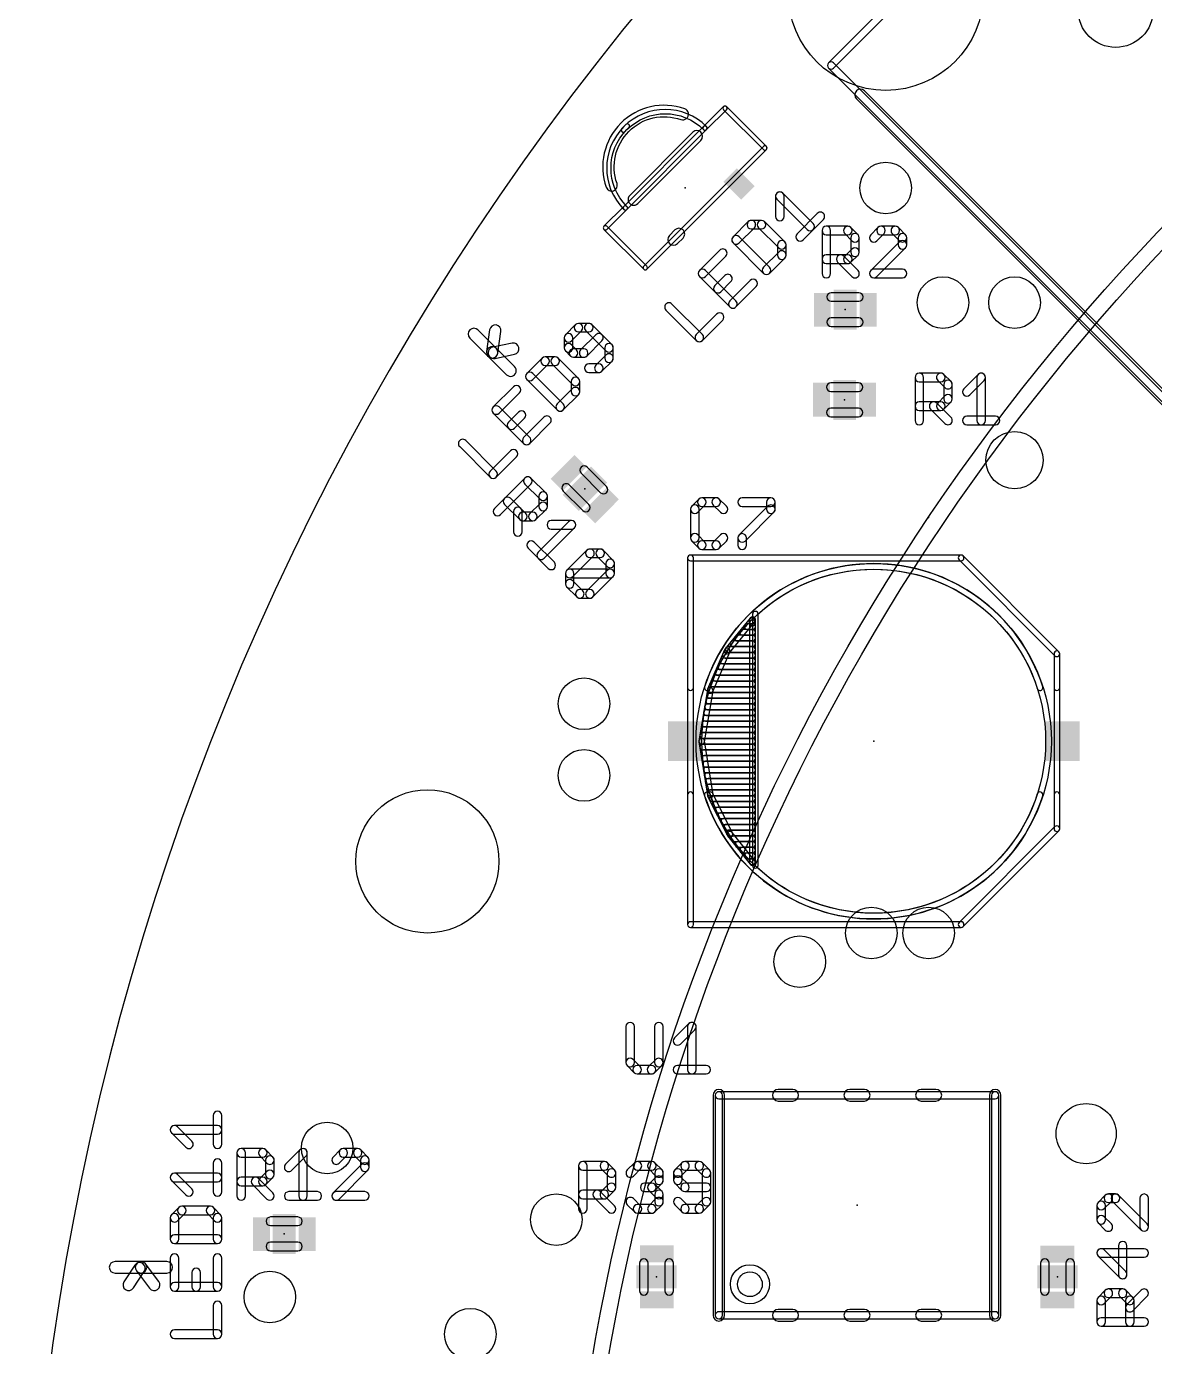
# Model space of a CAD drawing. Extents: x -10 to 136, y -30 to 100.
# Drawn here: x 17.27 to 37.28, y 56.17 to 79.57 of the extents above; entities that cross this region are included whole.
import ezdxf

# ---------------------------------------------------------------- set-up
doc = ezdxf.new("R2010")
doc.units = 0
for name, color, linetype in [('17', 82, 'CONTINUOUS'), ('18', 82, 'CONTINUOUS'), ('20', 7, 'CONTINUOUS'), ('21', 253, 'CONTINUOUS'), ('23', 7, 'CONTINUOUS'), ('24', 7, 'CONTINUOUS'), ('25', 253, 'CONTINUOUS'), ('49', 253, 'CONTINUOUS'), ('51', 253, 'CONTINUOUS')]:
    doc.layers.add(name, color=color, linetype=linetype)

# ---------------------------------------------------------------- blocks, each defined once
blk = doc.blocks.new('RECT')
blk.add_solid([(-0.5, -0.5), (0.5, -0.5), (-0.5, 0.5), (0.5, 0.5)])
blk = doc.blocks.new('ROUNDP')
blk.add_circle((0, 0), 0.5)
blk = doc.blocks.new('ROUNDV')
blk.add_circle((0, 0), 0.5)

msp = doc.modelspace()

# ---------------------------------------------------------------- linework, layer by layer
at = {"layer": '20'}
msp.add_circle((24.384, 64.77), 1.27, dxfattribs=at)
msp.add_arc((65.024, 49.5359), 47.752, 123.3305, 180.0071, dxfattribs=at)
at = {"layer": '21'}
for points in [[(31.9934, 78.286), (39.932, 70.3474, 1), (40.0757, 70.4911), (32.1371, 78.4297, 1)], [(28.8799, 77.9203, 1), (28.9473, 78.112, 0.6292), (27.5555, 76.7203, 1), (27.7472, 76.7876, -0.6292)], [(29.0928, 77.6955), (27.972, 76.5748, 1), (28.1157, 76.4311), (29.2364, 77.5519, 1)], [(28.7746, 75.9631), (28.6756, 75.8641, 1), (28.8192, 75.7205), (28.9182, 75.8194, 1)], [(25.1367, 74.0472), (25.4619, 73.7219, 1), (25.6056, 73.8656), (25.2804, 74.1909, 1)], [(25.6344, 73.7797), (25.6883, 74.1642, 1), (25.4871, 74.1924), (25.4332, 73.8079, 1)], [(25.5834, 73.6873), (25.9282, 73.7591, 1), (25.8867, 73.958), (25.5419, 73.8862, 1)], [(25.9309, 73.5404), (25.6056, 73.8656, 1), (25.4619, 73.7219), (25.7872, 73.3967, 1)], [(29.1008, 67.85), (29.1008, 70.15, 1), (28.9992, 70.15), (28.9992, 67.85, 1)], [(29.05, 70.0992), (33.85, 70.0992, 1), (33.85, 70.2008), (29.05, 70.2008, 1)], [(35.2016, 67.8344, 1), (35.2984, 67.8656, 0.7285), (29.3016, 67.8656, 1), (29.3984, 67.8344, -0.7285)], [(33.8141, 70.1141), (35.5141, 68.4141, 1), (35.5859, 68.4859), (33.8859, 70.1859, 1)], [(35.4992, 68.45), (35.4992, 67.85, 1), (35.6008, 67.85), (35.6008, 68.45, 1)], [(29.1008, 63.65), (29.1008, 65.95, 1), (28.9992, 65.95), (28.9992, 63.65, 1)], [(29.3984, 65.9656, 1), (29.3016, 65.9344, 0.7285), (35.2984, 65.9344, 1), (35.2016, 65.9656, -0.7285)], [(35.4992, 65.95), (35.4992, 65.35, 1), (35.6008, 65.35), (35.6008, 65.95, 1)], [(35.5141, 65.3859), (33.8141, 63.6859, 1), (33.8859, 63.6141), (35.5859, 65.3141, 1)], [(33.85, 63.7008), (29.05, 63.7008, 1), (29.05, 63.5992), (33.85, 63.5992, 1)], [(29.4524, 60.624), (29.4524, 56.724, 1), (29.6556, 56.724), (29.6556, 60.624, 1)], [(30.604, 60.5224), (30.864, 60.5224, 1), (30.864, 60.7256), (30.604, 60.7256, 1)], [(31.874, 60.5224), (32.134, 60.5224, 1), (32.134, 60.7256), (31.874, 60.7256, 1)], [(33.144, 60.5224), (33.404, 60.5224, 1), (33.404, 60.7256), (33.144, 60.7256, 1)], [(34.5556, 56.724), (34.5556, 60.624, 1), (34.3524, 60.624), (34.3524, 56.724, 1)], [(18.844, 57.4724), (19.304, 57.4724, 1), (19.304, 57.6756), (18.844, 57.6756, 1)], [(19.1936, 57.6143), (19.0006, 57.3197, 1), (19.1706, 57.2083), (19.3636, 57.5029, 1)], [(19.764, 57.6756), (19.304, 57.6756, 1), (19.304, 57.4724), (19.764, 57.4724, 1)], [(19.2229, 57.5128), (19.4567, 57.2028, 1), (19.6189, 57.3252), (19.3851, 57.6352, 1)], [(30.604, 56.6224), (30.864, 56.6224, 1), (30.864, 56.8256), (30.604, 56.8256, 1)], [(31.874, 56.6224), (32.134, 56.6224, 1), (32.134, 56.8256), (31.874, 56.8256, 1)], [(33.144, 56.6224), (33.404, 56.6224, 1), (33.404, 56.8256), (33.144, 56.8256, 1)]]:
    msp.add_lwpolyline(points, format="xyb", close=True, dxfattribs=at)
at = {"layer": '23'}
for p in [(28.956, 76.708), (31.7921, 74.5508), (25.654, 73.914), (31.7841, 72.9506), (27.178, 71.374), (32.3, 66.9), (32.004, 58.674), (21.844, 58.166), (19.304, 57.404), (28.448, 57.404), (35.56, 57.404)]:
    msp.add_point(p, dxfattribs=at)
at = {"layer": '24'}
msp.add_point((33.274, 70.866), dxfattribs=at)
at = {"layer": '25'}
for points in [[(30.7105, 76.2028), (30.7105, 76.5623, 1), (30.5581, 76.5623), (30.5581, 76.2028, 1)], [(30.5804, 76.5084), (31.1197, 75.9691, 1), (31.2274, 76.0769), (30.6882, 76.6162, 1)], [(30.0749, 76.1107), (29.8053, 75.8411, 1), (29.9131, 75.7333), (30.1827, 76.0029, 1)], [(30.3086, 76.133), (30.1288, 76.133, 1), (30.1288, 75.9806), (30.3086, 75.9806, 1)], [(30.722, 75.7512), (30.3625, 76.1107, 1), (30.2547, 76.0029), (30.6142, 75.6434, 1)], [(31.0477, 75.7894), (31.4072, 76.1489, 1), (31.2994, 76.2567), (30.9399, 75.8971, 1)], [(29.8053, 75.7333), (30.3446, 75.194, 1), (30.4523, 75.3018), (29.9131, 75.8411, 1)], [(31.5357, 75.1897), (31.5357, 75.9523, 1), (31.3833, 75.9523), (31.3833, 75.1897, 1)], [(31.4595, 75.8761), (31.8408, 75.8761, 1), (31.8408, 76.0285), (31.4595, 76.0285, 1)], [(31.7869, 75.8984), (31.914, 75.7713, 1), (32.0218, 75.8791), (31.8947, 76.0062, 1)], [(31.8917, 75.8252), (31.8917, 75.571, 1), (32.0441, 75.571), (32.0441, 75.8252, 1)], [(32.3746, 76.0062), (32.2475, 75.8791, 1), (32.3553, 75.7713), (32.4824, 75.8984, 1)], [(32.6827, 76.0285), (32.4285, 76.0285, 1), (32.4285, 75.8761), (32.6827, 75.8761, 1)], [(32.8637, 75.8791), (32.7366, 76.0062, 1), (32.6289, 75.8984), (32.756, 75.7713, 1)], [(32.8861, 75.6981), (32.8861, 75.8252, 1), (32.7337, 75.8252), (32.7337, 75.6981, 1)], [(29.5694, 75.6052), (29.2099, 75.2457, 1), (29.3177, 75.1379), (29.6772, 75.4975, 1)], [(30.4523, 75.194), (30.722, 75.4637, 1), (30.6142, 75.5714), (30.3446, 75.3018, 1)], [(30.7443, 75.5175), (30.7443, 75.6973, 1), (30.5919, 75.6973), (30.5919, 75.5175, 1)], [(31.914, 75.6249), (31.7869, 75.4978, 1), (31.8947, 75.39), (32.0218, 75.5171, 1)], [(32.3553, 75.1358), (32.8637, 75.6442, 1), (32.756, 75.752), (32.2475, 75.2435, 1)], [(31.8408, 75.5201), (31.4595, 75.5201, 1), (31.4595, 75.3677), (31.8408, 75.3677, 1)], [(31.6598, 75.39), (31.914, 75.1358, 1), (32.0218, 75.2435), (31.7676, 75.4978, 1)], [(29.2099, 75.1379), (29.7492, 74.5987, 1), (29.857, 74.7064), (29.3177, 75.2457, 1)], [(29.5873, 74.8683), (29.7671, 75.0481, 1), (29.6593, 75.1558), (29.4796, 74.9761, 1)], [(32.8099, 75.2659), (32.3014, 75.2659, 1), (32.3014, 75.1135), (32.8099, 75.1135, 1)], [(29.857, 74.5987), (30.2165, 74.9582, 1), (30.1087, 75.0659), (29.7492, 74.7064, 1)], [(28.6146, 74.5426), (29.1538, 74.0033, 1), (29.2616, 74.1111), (28.7223, 74.6503, 1)], [(29.2616, 74.0033), (29.6211, 74.3628, 1), (29.5134, 74.4706), (29.1538, 74.1111, 1)], [(27.0122, 74.2853), (26.8325, 74.1056, 1), (26.9402, 73.9978), (27.12, 74.1775, 1)], [(27.2459, 74.3076), (27.0661, 74.3076, 1), (27.0661, 74.1552), (27.2459, 74.1552, 1)], [(27.6593, 73.9258), (27.2997, 74.2853, 1), (27.192, 74.1775), (27.5515, 73.818, 1)], [(26.8101, 74.0517), (26.8101, 73.8719, 1), (26.9625, 73.8719), (26.9625, 74.0517, 1)], [(27.2099, 73.7282), (27.4795, 73.9978, 1), (27.3717, 74.1056), (27.1021, 73.8359, 1)], [(26.8325, 73.818), (26.9223, 73.7282, 1), (27.0301, 73.8359), (26.9402, 73.9258, 1)], [(26.9762, 73.7058), (27.156, 73.7058, 1), (27.156, 73.8582), (26.9762, 73.8582, 1)], [(27.4795, 73.4585), (27.6593, 73.6383, 1), (27.5515, 73.746), (27.3717, 73.5663, 1)], [(27.6816, 73.6922), (27.6816, 73.8719, 1), (27.5292, 73.8719), (27.5292, 73.6922, 1)], [(26.4169, 73.69), (26.1472, 73.4203, 1), (26.255, 73.3126), (26.5246, 73.5822, 1)], [(26.6505, 73.7123), (26.4707, 73.7123, 1), (26.4707, 73.5599), (26.6505, 73.5599, 1)], [(27.0639, 73.3304), (26.7044, 73.69, 1), (26.5966, 73.5822), (26.9561, 73.2227, 1)], [(27.2459, 73.4362), (27.4256, 73.4362, 1), (27.4256, 73.5886), (27.2459, 73.5886, 1)], [(26.1472, 73.3126), (26.6865, 72.7733, 1), (26.7943, 72.881), (26.255, 73.4203, 1)], [(27.0862, 73.0968), (27.0862, 73.2766, 1), (26.9338, 73.2766), (26.9338, 73.0968, 1)], [(33.1847, 72.586), (33.1847, 73.3487, 1), (33.0323, 73.3487), (33.0323, 72.586, 1)], [(33.1085, 73.2725), (33.4899, 73.2725, 1), (33.4899, 73.4249), (33.1085, 73.4249, 1)], [(33.436, 73.2948), (33.5631, 73.1677, 1), (33.6708, 73.2755), (33.5437, 73.4026, 1)], [(33.5408, 73.2216), (33.5408, 72.9674, 1), (33.6932, 72.9674), (33.6932, 73.2216, 1)], [(34.0044, 73.0406), (34.2586, 73.2948, 1), (34.1508, 73.4026), (33.8966, 73.1484, 1)], [(34.1285, 73.3487), (34.1285, 72.586, 1), (34.2809, 72.586), (34.2809, 73.3487, 1)], [(25.9114, 73.1845), (25.5519, 72.825, 1), (25.6596, 72.7172), (26.0191, 73.0767, 1)], [(26.7943, 72.7733), (27.0639, 73.0429, 1), (26.9561, 73.1507), (26.6865, 72.881, 1)], [(33.5631, 73.0213), (33.436, 72.8941, 1), (33.5437, 72.7864), (33.6708, 72.9135, 1)], [(25.5519, 72.7172), (26.0911, 72.1779, 1), (26.1989, 72.2857), (25.6596, 72.825, 1)], [(33.4899, 72.9165), (33.1085, 72.9165, 1), (33.1085, 72.7641), (33.4899, 72.7641, 1)], [(33.3089, 72.7864), (33.5631, 72.5322, 1), (33.6708, 72.6399), (33.4166, 72.8941, 1)], [(25.9293, 72.4476), (26.109, 72.6273, 1), (26.0013, 72.7351), (25.8215, 72.5553, 1)], [(26.1989, 72.1779), (26.5584, 72.5374, 1), (26.4507, 72.6452), (26.0911, 72.2857, 1)], [(33.9505, 72.5098), (34.4589, 72.5098, 1), (34.4589, 72.6622), (33.9505, 72.6622, 1)], [(24.9565, 72.1218), (25.4958, 71.5826, 1), (25.6035, 71.6903), (25.0643, 72.2296, 1)], [(25.6035, 71.5826), (25.9631, 71.9421, 1), (25.8553, 72.0498), (25.4958, 71.6903, 1)], [(25.6809, 70.9186), (26.2202, 71.4579, 1), (26.1124, 71.5657), (25.5732, 71.0264, 1)], [(26.1124, 71.4579), (26.3821, 71.1883, 1), (26.4898, 71.296), (26.2202, 71.5657, 1)], [(26.1303, 70.9365), (25.8607, 71.2062, 1), (25.7529, 71.0984), (26.0226, 70.8288, 1)], [(26.3598, 71.2422), (26.3598, 71.0624, 1), (26.5122, 71.0624), (26.5122, 71.2422, 1)], [(29.1994, 71.1927), (29.0723, 71.0656, 1), (29.1801, 70.9579), (29.3072, 71.085, 1)], [(29.5075, 71.2151), (29.2533, 71.2151, 1), (29.2533, 71.0627), (29.5075, 71.0627, 1)], [(29.6885, 71.0656), (29.5614, 71.1927, 1), (29.4536, 71.085), (29.5807, 70.9579, 1)], [(29.9682, 71.0627), (30.4766, 71.0627, 1), (30.4766, 71.2151), (29.9682, 71.2151, 1)], [(30.4004, 71.1389), (30.4004, 71.0117, 1), (30.5528, 71.0117), (30.5528, 71.1389, 1)], [(25.9104, 70.9725), (25.9104, 70.613, 1), (26.0628, 70.613), (26.0628, 70.9725, 1)], [(26.2562, 70.9588), (26.0765, 70.9588, 1), (26.0765, 70.8064), (26.2562, 70.8064, 1)], [(26.3821, 71.1163), (26.2023, 70.9365, 1), (26.3101, 70.8288), (26.4898, 71.0085, 1)], [(29.05, 71.0117), (29.05, 70.5033, 1), (29.2024, 70.5033), (29.2024, 71.0117, 1)], [(30.4227, 71.0656), (29.9143, 70.5572, 1), (30.022, 70.4494), (30.5305, 70.9579, 1)], [(26.8876, 70.7906), (26.3483, 70.2513, 1), (26.4561, 70.1435), (26.9953, 70.6828, 1)], [(26.5819, 70.6605), (26.9414, 70.6605, 1), (26.9414, 70.8129), (26.5819, 70.8129, 1)], [(26.1685, 70.3233), (26.528, 69.9638, 1), (26.6358, 70.0715), (26.2763, 70.431, 1)], [(29.0723, 70.4494), (29.1994, 70.3223, 1), (29.3072, 70.4301), (29.1801, 70.5572, 1)], [(29.2533, 70.3), (29.5075, 70.3, 1), (29.5075, 70.4524), (29.2533, 70.4524, 1)], [(29.5614, 70.3223), (29.6885, 70.4494, 1), (29.5808, 70.5572), (29.4536, 70.4301, 1)], [(29.892, 70.5033), (29.892, 70.3762, 1), (30.0444, 70.3762), (30.0444, 70.5033, 1)], [(26.9615, 69.8178), (27.3211, 70.1773, 1), (27.2133, 70.2851), (26.8538, 69.9256, 1)], [(27.2672, 70.155), (27.4469, 70.155, 1), (27.4469, 70.3074), (27.2672, 70.3074, 1)], [(27.393, 70.1773), (27.5728, 69.9976, 1), (27.6806, 70.1053), (27.5008, 70.2851, 1)], [(27.5505, 70.0514), (27.5505, 69.8717, 1), (27.7029, 69.8717), (27.7029, 70.0514, 1)], [(26.9839, 69.6919), (26.9839, 69.8717, 1), (26.8315, 69.8717), (26.8315, 69.6919, 1)], [(26.9077, 69.7955), (27.6267, 69.7955, 1), (27.6267, 69.9479), (26.9077, 69.9479, 1)], [(27.1413, 69.566), (26.9615, 69.7458, 1), (26.8538, 69.638), (27.0335, 69.4583, 1)], [(27.5728, 69.9256), (27.2133, 69.566, 1), (27.3211, 69.4583), (27.6806, 69.8178, 1)], [(27.2672, 69.5884), (27.0874, 69.5884, 1), (27.0874, 69.436), (27.2672, 69.436, 1)], [(27.9021, 61.8405), (27.9021, 61.2049, 1), (28.0545, 61.2049), (28.0545, 61.8405, 1)], [(28.5629, 61.2049), (28.5629, 61.8405, 1), (28.4105, 61.8405), (28.4105, 61.2049, 1)], [(28.8741, 61.5324), (29.1283, 61.7866, 1), (29.0206, 61.8943), (28.7663, 61.6401, 1)], [(28.9982, 61.8405), (28.9982, 61.0778, 1), (29.1506, 61.0778), (29.1506, 61.8405, 1)], [(27.9244, 61.151), (28.0515, 61.0239, 1), (28.1593, 61.1317), (28.0321, 61.2588, 1)], [(28.1054, 61.0016), (28.3596, 61.0016, 1), (28.3596, 61.154), (28.1054, 61.154, 1)], [(28.4135, 61.0239), (28.5406, 61.151, 1), (28.4328, 61.2588), (28.3057, 61.1317, 1)], [(28.8202, 61.0016), (29.3287, 61.0016, 1), (29.3287, 61.154), (28.8202, 61.154, 1)], [(20.7391, 59.7559), (20.7391, 60.2643, 1), (20.5867, 60.2643), (20.5867, 59.7559, 1)], [(19.9002, 59.9339), (20.6629, 59.9339, 1), (20.6629, 60.0863), (19.9002, 60.0863, 1)], [(20.2083, 59.8097), (19.9541, 60.064, 1), (19.8464, 59.9562), (20.1006, 59.702, 1)], [(21.1582, 58.8391), (21.1582, 59.6018, 1), (21.0058, 59.6018), (21.0058, 58.8391, 1)], [(21.082, 59.5256), (21.4633, 59.5256, 1), (21.4633, 59.678), (21.082, 59.678, 1)], [(21.4094, 59.5479), (21.5366, 59.4208, 1), (21.6443, 59.5285), (21.5172, 59.6556, 1)], [(21.9778, 59.2937), (22.2321, 59.5479, 1), (22.1243, 59.6556), (21.8701, 59.4014, 1)], [(22.102, 59.6018), (22.102, 58.8391, 1), (22.2544, 58.8391), (22.2544, 59.6018, 1)], [(22.8392, 59.6556), (22.712, 59.5285, 1), (22.8198, 59.4208), (22.9469, 59.5479, 1)], [(23.1473, 59.678), (22.893, 59.678, 1), (22.893, 59.5256), (23.1473, 59.5256, 1)], [(23.3282, 59.5285), (23.2011, 59.6556, 1), (23.0934, 59.5479), (23.2205, 59.4208, 1)], [(20.7391, 58.9139), (20.7391, 59.4223, 1), (20.5867, 59.4223), (20.5867, 58.9139, 1)], [(21.5142, 59.4746), (21.5142, 59.2204, 1), (21.6666, 59.2204), (21.6666, 59.4746, 1)], [(23.3506, 59.3475), (23.3506, 59.4746, 1), (23.1982, 59.4746), (23.1982, 59.3475, 1)], [(27.2175, 58.6105), (27.2175, 59.3732, 1), (27.0651, 59.3732), (27.0651, 58.6105, 1)], [(27.1413, 59.297), (27.5226, 59.297, 1), (27.5226, 59.4494), (27.1413, 59.4494, 1)], [(27.4687, 59.3193), (27.5959, 59.1922, 1), (27.7036, 59.2999), (27.5765, 59.427, 1)], [(28.0371, 59.1922), (28.1643, 59.3193, 1), (28.0565, 59.427), (27.9294, 59.2999, 1)], [(28.1104, 59.297), (28.3646, 59.297, 1), (28.3646, 59.4494), (28.1104, 59.4494, 1)], [(28.3107, 59.3193), (28.4378, 59.1922, 1), (28.5456, 59.2999), (28.4185, 59.427, 1)], [(28.8985, 59.427), (28.7713, 59.2999, 1), (28.8791, 59.1922), (29.0062, 59.3193, 1)], [(29.2066, 59.4494), (28.9523, 59.4494, 1), (28.9523, 59.297), (29.2066, 59.297, 1)], [(29.3875, 59.2999), (29.2604, 59.427, 1), (29.1527, 59.3193), (29.2798, 59.1922, 1)], [(19.9002, 59.0919), (20.6629, 59.0919, 1), (20.6629, 59.2443), (19.9002, 59.2443, 1)], [(20.2083, 58.9678), (19.9541, 59.222, 1), (19.8464, 59.1142), (20.1006, 58.86, 1)], [(21.5366, 59.2743), (21.4094, 59.1472, 1), (21.5172, 59.0394), (21.6443, 59.1665, 1)], [(22.8198, 58.7852), (23.3282, 59.2937, 1), (23.2205, 59.4014), (22.712, 58.893, 1)], [(27.5735, 59.246), (27.5735, 58.9918, 1), (27.7259, 58.9918), (27.7259, 59.246, 1)], [(28.4155, 59.246), (28.4155, 59.1189, 1), (28.5679, 59.1189), (28.5679, 59.246, 1)], [(28.749, 59.246), (28.749, 59.1189, 1), (28.9014, 59.1189), (28.9014, 59.246, 1)], [(29.4099, 58.7376), (29.4099, 59.246, 1), (29.2575, 59.246), (29.2575, 58.7376, 1)], [(21.4633, 59.1695), (21.082, 59.1695, 1), (21.082, 59.0171), (21.4633, 59.0171, 1)], [(21.2823, 59.0394), (21.5366, 58.7852, 1), (21.6443, 58.893), (21.3901, 59.1472, 1)], [(27.5959, 59.0457), (27.4687, 58.9186, 1), (27.5765, 58.8108), (27.7036, 58.9379, 1)], [(28.3646, 59.068), (28.2375, 59.068, 1), (28.2375, 58.9156), (28.3646, 58.9156, 1)], [(28.4378, 59.1728), (28.3107, 59.0457, 1), (28.4185, 58.9379), (28.5456, 59.0651, 1)], [(28.3107, 58.9379), (28.4378, 58.8108, 1), (28.5456, 58.9186), (28.4185, 59.0457, 1)], [(28.7713, 59.0651), (28.8985, 58.9379, 1), (29.0062, 59.0457), (28.8791, 59.1728, 1)], [(28.9523, 58.9156), (29.3337, 58.9156, 1), (29.3337, 59.068), (28.9523, 59.068, 1)], [(21.924, 58.7629), (22.4324, 58.7629, 1), (22.4324, 58.9153), (21.924, 58.9153, 1)], [(23.2744, 58.9153), (22.7659, 58.9153, 1), (22.7659, 58.7629), (23.2744, 58.7629, 1)], [(27.5226, 58.9409), (27.1413, 58.9409, 1), (27.1413, 58.7885), (27.5226, 58.7885, 1)], [(27.3416, 58.8108), (27.5959, 58.5566, 1), (27.7036, 58.6644), (27.4494, 58.9186, 1)], [(28.1643, 58.6644), (28.0371, 58.7915, 1), (27.9294, 58.6837), (28.0565, 58.5566, 1)], [(28.4378, 58.7915), (28.3107, 58.6644, 1), (28.4185, 58.5566), (28.5456, 58.6837, 1)], [(28.4155, 58.8647), (28.4155, 58.7376, 1), (28.5679, 58.7376), (28.5679, 58.8647, 1)], [(28.7713, 58.6837), (28.8985, 58.5566, 1), (29.0062, 58.6644), (28.8791, 58.7915, 1)], [(29.2604, 58.5566), (29.3875, 58.6837, 1), (29.2798, 58.7915), (29.1527, 58.6644, 1)], [(36.4073, 58.8515), (36.2802, 58.7244, 1), (36.3879, 58.6167), (36.515, 58.7438, 1)], [(36.2579, 58.6706), (36.2579, 58.4163, 1), (36.4103, 58.4163), (36.4103, 58.6706, 1)], [(36.5883, 58.8739), (36.4612, 58.8739, 1), (36.4612, 58.7215), (36.5883, 58.7215, 1)], [(37.1506, 58.3431), (36.6421, 58.8515, 1), (36.5344, 58.7438), (37.0428, 58.2353, 1)], [(37.0205, 58.7977), (37.0205, 58.2892, 1), (37.1729, 58.2892), (37.1729, 58.7977, 1)], [(19.824, 58.4533), (19.824, 58.0719, 1), (19.9764, 58.0719), (19.9764, 58.4533, 1)], [(19.9735, 58.6342), (19.8464, 58.5071, 1), (19.9541, 58.3994), (20.0812, 58.5265, 1)], [(20.5358, 58.6566), (20.0274, 58.6566, 1), (20.0274, 58.5042), (20.5358, 58.5042, 1)], [(20.7168, 58.5071), (20.5897, 58.6342, 1), (20.4819, 58.5265), (20.609, 58.3994, 1)], [(20.7391, 58.0719), (20.7391, 58.4533, 1), (20.5867, 58.4533), (20.5867, 58.0719, 1)], [(28.3646, 58.6867), (28.1104, 58.6867, 1), (28.1104, 58.5343), (28.3646, 58.5343, 1)], [(28.9523, 58.5343), (29.2066, 58.5343, 1), (29.2066, 58.6867), (28.9523, 58.6867, 1)], [(36.2802, 58.3625), (36.4073, 58.2353, 1), (36.515, 58.3431), (36.3879, 58.4702, 1)], [(19.9002, 57.9957), (20.6629, 57.9957, 1), (20.6629, 58.1481), (19.9002, 58.1481, 1)], [(19.824, 57.7384), (19.824, 57.23, 1), (19.9764, 57.23), (19.9764, 57.7384, 1)], [(20.7391, 57.23), (20.7391, 57.7384, 1), (20.5867, 57.7384), (20.5867, 57.23, 1)], [(37.0967, 57.9048), (36.3341, 57.9048, 1), (36.3341, 57.7524), (37.0967, 57.7524, 1)], [(36.2802, 57.7747), (36.6615, 57.3934, 1), (36.7693, 57.5011), (36.3879, 57.8825, 1)], [(36.7916, 57.4473), (36.7916, 57.9557, 1), (36.6392, 57.9557), (36.6392, 57.4473, 1)], [(20.3578, 57.23), (20.3578, 57.4842, 1), (20.2054, 57.4842), (20.2054, 57.23, 1)], [(19.9002, 57.1538), (20.6629, 57.1538, 1), (20.6629, 57.3062), (19.9002, 57.3062, 1)], [(36.3879, 56.9327), (36.515, 57.0599, 1), (36.4073, 57.1676), (36.2802, 57.0405, 1)], [(36.4612, 57.0375), (36.7154, 57.0375, 1), (36.7154, 57.1899), (36.4612, 57.1899, 1)], [(36.6615, 57.0599), (36.7886, 56.9327, 1), (36.8964, 57.0405), (36.7693, 57.1676, 1)], [(36.8964, 56.8056), (37.1506, 57.0599, 1), (37.0428, 57.1676), (36.7886, 56.9134, 1)], [(20.7391, 56.388), (20.7391, 56.8964, 1), (20.5867, 56.8964), (20.5867, 56.388, 1)], [(36.4103, 56.6053), (36.4103, 56.9866, 1), (36.2579, 56.9866), (36.2579, 56.6053, 1)], [(36.7663, 56.9866), (36.7663, 56.6053, 1), (36.9187, 56.6053), (36.9187, 56.9866, 1)], [(37.0967, 56.6815), (36.3341, 56.6815, 1), (36.3341, 56.5291), (37.0967, 56.5291, 1)], [(19.9002, 56.3118), (20.6629, 56.3118, 1), (20.6629, 56.4642), (19.9002, 56.4642, 1)]]:
    msp.add_lwpolyline(points, format="xyb", close=True, dxfattribs=at)
at = {"layer": '49'}
for radius in [38.2532, 37.9738]:
    msp.add_circle((65.024, 49.53), radius, dxfattribs=at)
at = {"layer": '51'}
for points in [[(31.5893, 78.8338), (35.7202, 82.9647, 1), (35.6304, 83.0545), (31.4995, 78.9236, 1)], [(40.5696, 69.9433), (31.5893, 78.9236, 1), (31.4995, 78.8338), (40.4798, 69.8535, 1)], [(29.2826, 77.7417, 1), (29.3365, 77.7956, 1), (27.8684, 76.3275, 1), (27.9223, 76.3814, -1)], [(29.3365, 77.7417), (29.69, 78.0953, 1), (29.6362, 78.1492), (29.2826, 77.7956, 1)], [(29.6362, 78.0953), (30.3433, 77.3882, 1), (30.3972, 77.442), (29.69, 78.1492, 1)], [(27.9038, 77.831), (27.833, 77.7602, 1), (27.8869, 77.7064), (27.9576, 77.7771, 1)], [(27.9223, 76.3275), (29.3365, 77.7417, 1), (29.2826, 77.7956), (27.8684, 76.3814, 1)], [(30.3433, 77.442), (28.2219, 75.3207, 1), (28.2758, 75.2668), (30.3972, 77.3882, 1)], [(27.5687, 75.9739), (27.9223, 76.3275, 1), (27.8684, 76.3814), (27.5148, 76.0278, 1)], [(28.2758, 75.3207), (27.5687, 76.0278, 1), (27.5148, 75.9739), (28.2219, 75.2668, 1)], [(31.5471, 74.6986), (32.0371, 74.6986, 1), (32.0371, 74.851), (31.5471, 74.851, 1)], [(32.0371, 74.403), (31.5471, 74.403, 1), (31.5471, 74.2506), (32.0371, 74.2506, 1)], [(31.5391, 73.0984), (32.0291, 73.0984, 1), (32.0291, 73.2508), (31.5391, 73.2508, 1)], [(32.0291, 72.8028), (31.5391, 72.8028, 1), (31.5391, 72.6504), (32.0291, 72.6504, 1)], [(27.1093, 71.6517), (27.4557, 71.3053, 1), (27.5635, 71.413), (27.217, 71.7595, 1)], [(27.2467, 71.0962), (26.9002, 71.4427, 1), (26.7925, 71.335), (27.139, 70.9885, 1)], [(29.05, 70.0992), (33.85, 70.0992, 1), (33.85, 70.2008), (29.05, 70.2008, 1)], [(29.1008, 63.65), (29.1008, 70.15, 1), (28.9992, 70.15), (28.9992, 63.65, 1)], [(33.8141, 70.1141), (35.5141, 68.4141, 1), (35.5859, 68.4859), (33.8859, 70.1859, 1)], [(30.1107, 69.0822), (29.6607, 68.5322, 1), (29.7393, 68.4678), (30.1893, 69.0178, 1)], [(30.1366, 68.9828), (30.15, 68.9828, 1), (30.15, 69.0844), (30.1366, 69.0844, 1)], [(30.2008, 69), (30.2008, 69.05, 1), (30.0992, 69.05), (30.0992, 69, 1)], [(30.2008, 64.75), (30.2008, 69, 1), (30.0992, 69), (30.0992, 64.75, 1)], [(30.1492, 69.15), (30.1492, 64.7, 1), (30.2508, 64.7), (30.2508, 69.15, 1)], [(29.9703, 68.7796), (30.15, 68.7796, 1), (30.15, 68.8812), (29.9703, 68.8812, 1)], [(30.0535, 68.8812), (30.15, 68.8812, 1), (30.15, 68.9828), (30.0535, 68.9828, 1)], [(29.7209, 68.4748), (30.15, 68.4748, 1), (30.15, 68.5764), (29.7209, 68.5764, 1)], [(29.8041, 68.5764), (30.15, 68.5764, 1), (30.15, 68.678), (29.8041, 68.678, 1)], [(29.8872, 68.678), (30.15, 68.678, 1), (30.15, 68.7796), (29.8872, 68.7796, 1)], [(29.6533, 68.52), (29.3533, 67.82, 1), (29.4467, 67.78), (29.7467, 68.48, 1)], [(29.6239, 68.2716), (30.15, 68.2716, 1), (30.15, 68.3732), (29.6239, 68.3732, 1)], [(29.6674, 68.3732), (30.15, 68.3732, 1), (30.15, 68.4748), (29.6674, 68.4748, 1)], [(35.4992, 68.45), (35.4992, 65.35, 1), (35.6008, 65.35), (35.6008, 68.45, 1)], [(29.5368, 68.0684), (30.15, 68.0684, 1), (30.15, 68.17), (29.5368, 68.17, 1)], [(29.5803, 68.17), (30.15, 68.17, 1), (30.15, 68.2716), (29.5803, 68.2716, 1)], [(29.4497, 67.8652), (30.15, 67.8652, 1), (30.15, 67.9668), (29.4497, 67.9668, 1)], [(29.4933, 67.9668), (30.15, 67.9668, 1), (30.15, 68.0684), (29.4933, 68.0684, 1)], [(29.3499, 67.8084), (29.1999, 66.9084, 1), (29.3001, 66.8916), (29.4501, 67.7916, 1)], [(29.3685, 67.5604), (30.15, 67.5604, 1), (30.15, 67.662), (29.3685, 67.662, 1)], [(29.3855, 67.662), (30.15, 67.662, 1), (30.15, 67.7636), (29.3855, 67.7636, 1)], [(29.4062, 67.7636), (30.15, 67.7636, 1), (30.15, 67.8652), (29.4062, 67.8652, 1)], [(29.3347, 67.3572), (30.15, 67.3572, 1), (30.15, 67.4588), (29.3347, 67.4588, 1)], [(29.3516, 67.4588), (30.15, 67.4588, 1), (30.15, 67.5604), (29.3516, 67.5604, 1)], [(29.3008, 67.154), (30.15, 67.154, 1), (30.15, 67.2556), (29.3008, 67.2556, 1)], [(29.3177, 67.2556), (30.15, 67.2556, 1), (30.15, 67.3572), (29.3177, 67.3572, 1)], [(29.1998, 66.8921), (29.3498, 65.9421, 1), (29.4502, 65.9579), (29.3002, 66.9079, 1)], [(29.25, 66.8492), (30.15, 66.8492, 1), (30.15, 66.9508), (29.25, 66.9508, 1)], [(29.2669, 66.9508), (30.15, 66.9508, 1), (30.15, 67.0524), (29.2669, 67.0524, 1)], [(29.2839, 67.0524), (30.15, 67.0524, 1), (30.15, 67.154), (29.2839, 67.154, 1)], [(29.266, 66.7476), (30.15, 66.7476, 1), (30.15, 66.8492), (29.266, 66.8492, 1)], [(29.2821, 66.646), (30.15, 66.646, 1), (30.15, 66.7476), (29.2821, 66.7476, 1)], [(29.2981, 66.5444), (30.15, 66.5444, 1), (30.15, 66.646), (29.2981, 66.646, 1)], [(29.3142, 66.4428), (30.15, 66.4428, 1), (30.15, 66.5444), (29.3142, 66.5444, 1)], [(29.3302, 66.3412), (30.15, 66.3412, 1), (30.15, 66.4428), (29.3302, 66.4428, 1)], [(29.3463, 66.2396), (30.15, 66.2396, 1), (30.15, 66.3412), (29.3463, 66.3412, 1)], [(29.3623, 66.138), (30.15, 66.138, 1), (30.15, 66.2396), (29.3623, 66.2396, 1)], [(29.3783, 66.0364), (30.15, 66.0364, 1), (30.15, 66.138), (29.3783, 66.138, 1)], [(29.3944, 65.9348), (30.15, 65.9348, 1), (30.15, 66.0364), (29.3944, 66.0364, 1)], [(29.3546, 65.9273), (29.7046, 65.2273, 1), (29.7954, 65.2727), (29.4454, 65.9727, 1)], [(29.433, 65.8332), (30.15, 65.8332, 1), (30.15, 65.9348), (29.433, 65.9348, 1)], [(29.4838, 65.7316), (30.15, 65.7316, 1), (30.15, 65.8332), (29.4838, 65.8332, 1)], [(29.5346, 65.63), (30.15, 65.63, 1), (30.15, 65.7316), (29.5346, 65.7316, 1)], [(29.5854, 65.5284), (30.15, 65.5284, 1), (30.15, 65.63), (29.5854, 65.63, 1)], [(29.6362, 65.4268), (30.15, 65.4268, 1), (30.15, 65.5284), (29.6362, 65.5284, 1)], [(29.687, 65.3252), (30.15, 65.3252, 1), (30.15, 65.4268), (29.687, 65.4268, 1)], [(29.7378, 65.2236), (30.15, 65.2236, 1), (30.15, 65.3252), (29.7378, 65.3252, 1)], [(29.7103, 65.2183), (30.1103, 64.7183, 1), (30.1897, 64.7817), (29.7897, 65.2817, 1)], [(35.5141, 65.3859), (33.8141, 63.6859, 1), (33.8859, 63.6141), (35.5859, 65.3141, 1)], [(29.8118, 65.122), (30.15, 65.122, 1), (30.15, 65.2236), (29.8118, 65.2236, 1)], [(29.893, 65.0204), (30.15, 65.0204, 1), (30.15, 65.122), (29.893, 65.122, 1)], [(29.9743, 64.9188), (30.15, 64.9188, 1), (30.15, 65.0204), (29.9743, 65.0204, 1)], [(30.0556, 64.8172), (30.15, 64.8172, 1), (30.15, 64.9188), (30.0556, 64.9188, 1)], [(30.1369, 64.7156), (30.15, 64.7156, 1), (30.15, 64.8172), (30.1369, 64.8172, 1)], [(33.85, 63.7008), (29.05, 63.7008, 1), (29.05, 63.5992), (33.85, 63.5992, 1)], [(29.554, 60.5605), (34.454, 60.5605, 1), (34.454, 60.6875), (29.554, 60.6875, 1)], [(29.6175, 56.724), (29.6175, 60.624, 1), (29.4905, 60.624), (29.4905, 56.724, 1)], [(34.3905, 60.624), (34.3905, 56.724, 1), (34.5175, 56.724), (34.5175, 60.624, 1)], [(21.599, 58.3138), (22.089, 58.3138, 1), (22.089, 58.4662), (21.599, 58.4662, 1)], [(22.089, 58.0182), (21.599, 58.0182, 1), (21.599, 57.8658), (22.089, 57.8658, 1)], [(28.3002, 57.159), (28.3002, 57.649, 1), (28.1478, 57.649), (28.1478, 57.159, 1)], [(28.5958, 57.649), (28.5958, 57.159, 1), (28.7482, 57.159), (28.7482, 57.649, 1)], [(35.4122, 57.159), (35.4122, 57.649, 1), (35.2598, 57.649), (35.2598, 57.159, 1)], [(35.7078, 57.649), (35.7078, 57.159, 1), (35.8602, 57.159), (35.8602, 57.649, 1)], [(34.454, 56.7875), (29.554, 56.7875, 1), (29.554, 56.6605), (34.454, 56.6605, 1)]]:
    msp.add_lwpolyline(points, format="xyb", close=True, dxfattribs=at)
for centre, radius in [((32.3, 66.9), 3.1508), ((32.3, 66.9), 3.0492), ((30.104, 57.274), 0.3463), ((30.104, 57.274), 0.2193)]:
    msp.add_circle(centre, radius, dxfattribs=at)

# ---------------------------------------------------------------- block references
at = {"layer": '17', "rotation": 315}
for p, xscale, yscale in [((32.5143, 80.1718), 3.4671, 3.4671), ((32.5143, 80.1718), 3.4671, 3.4671), ((36.5913, 79.8665), 1.3335, 1.3335), ((36.5913, 79.8665), 1.3335, 1.3335)]:
    msp.add_blockref('ROUNDP', p, dxfattribs=dict(at, xscale=xscale, yscale=yscale))
at = {"layer": '18'}
for p, xscale, yscale in [((32.512, 76.708), 0.9144, 0.9144), ((33.528, 74.676), 0.9144, 0.9144), ((34.798, 74.676), 0.9144, 0.9144), ((34.798, 71.882), 1.016, 1.016), ((27.162, 67.564), 0.9144, 0.9144), ((27.162, 66.294), 0.9144, 0.9144), ((32.258, 63.5), 0.9144, 0.9144), ((33.274, 63.5), 0.9144, 0.9144), ((30.988, 62.992), 0.9144, 0.9144), ((36.068, 59.944), 1.0668, 1.0668), ((22.606, 59.69), 0.9144, 0.9144), ((26.67, 58.42), 0.9144, 0.9144), ((21.59, 57.0484), 0.9144, 0.9144), ((25.146, 56.388), 0.9144, 0.9144)]:
    msp.add_blockref('ROUNDV', p, dxfattribs=dict(at, xscale=xscale, yscale=yscale))
at = {"layer": '21'}
for p, xscale, yscale, rotation in [((29.9106, 76.7787), 0.34, 0.45, 225), ((31.7841, 72.9506), 0.4064, 0.7112, 180), ((27.178, 71.374), 0.4064, 0.7112, 315), ((28.448, 57.404), 0.4064, 0.7112, 90), ((35.56, 57.404), 0.4064, 0.7112, 270)]:
    msp.add_blockref('RECT', p, dxfattribs=dict(at, xscale=xscale, yscale=yscale, rotation=rotation))
at = {"layer": '21', "xscale": 0.4064, "yscale": 0.7112}
for p in [(31.7921, 74.5508), (21.844, 58.166)]:
    msp.add_blockref('RECT', p, dxfattribs=at)
at = {"layer": '51'}
for p, xscale, yscale in [((31.3881, 74.546), 0.3, 0.5999), ((32.2009, 74.546), 0.3, 0.5999), ((28.95, 66.9), 0.6, 0.7), ((35.65, 66.9), 0.6, 0.7), ((21.44, 58.1611), 0.3, 0.5999), ((22.2528, 58.1611), 0.3, 0.5999)]:
    msp.add_blockref('RECT', p, dxfattribs=dict(at, xscale=xscale, yscale=yscale))
at = {"layer": '51', "xscale": 0.3, "yscale": 0.5999}
for p, rotation in [((31.3753, 72.9555), 180), ((32.1881, 72.9555), 180), ((26.8889, 71.6562), 315), ((27.4636, 71.0815), 315), ((28.4529, 57.8128), 90), ((35.5552, 57.808), 270), ((28.4529, 57), 90), ((35.5552, 56.9952), 270)]:
    msp.add_blockref('RECT', p, dxfattribs=dict(at, rotation=rotation))

doc.saveas('drawing.dxf')
